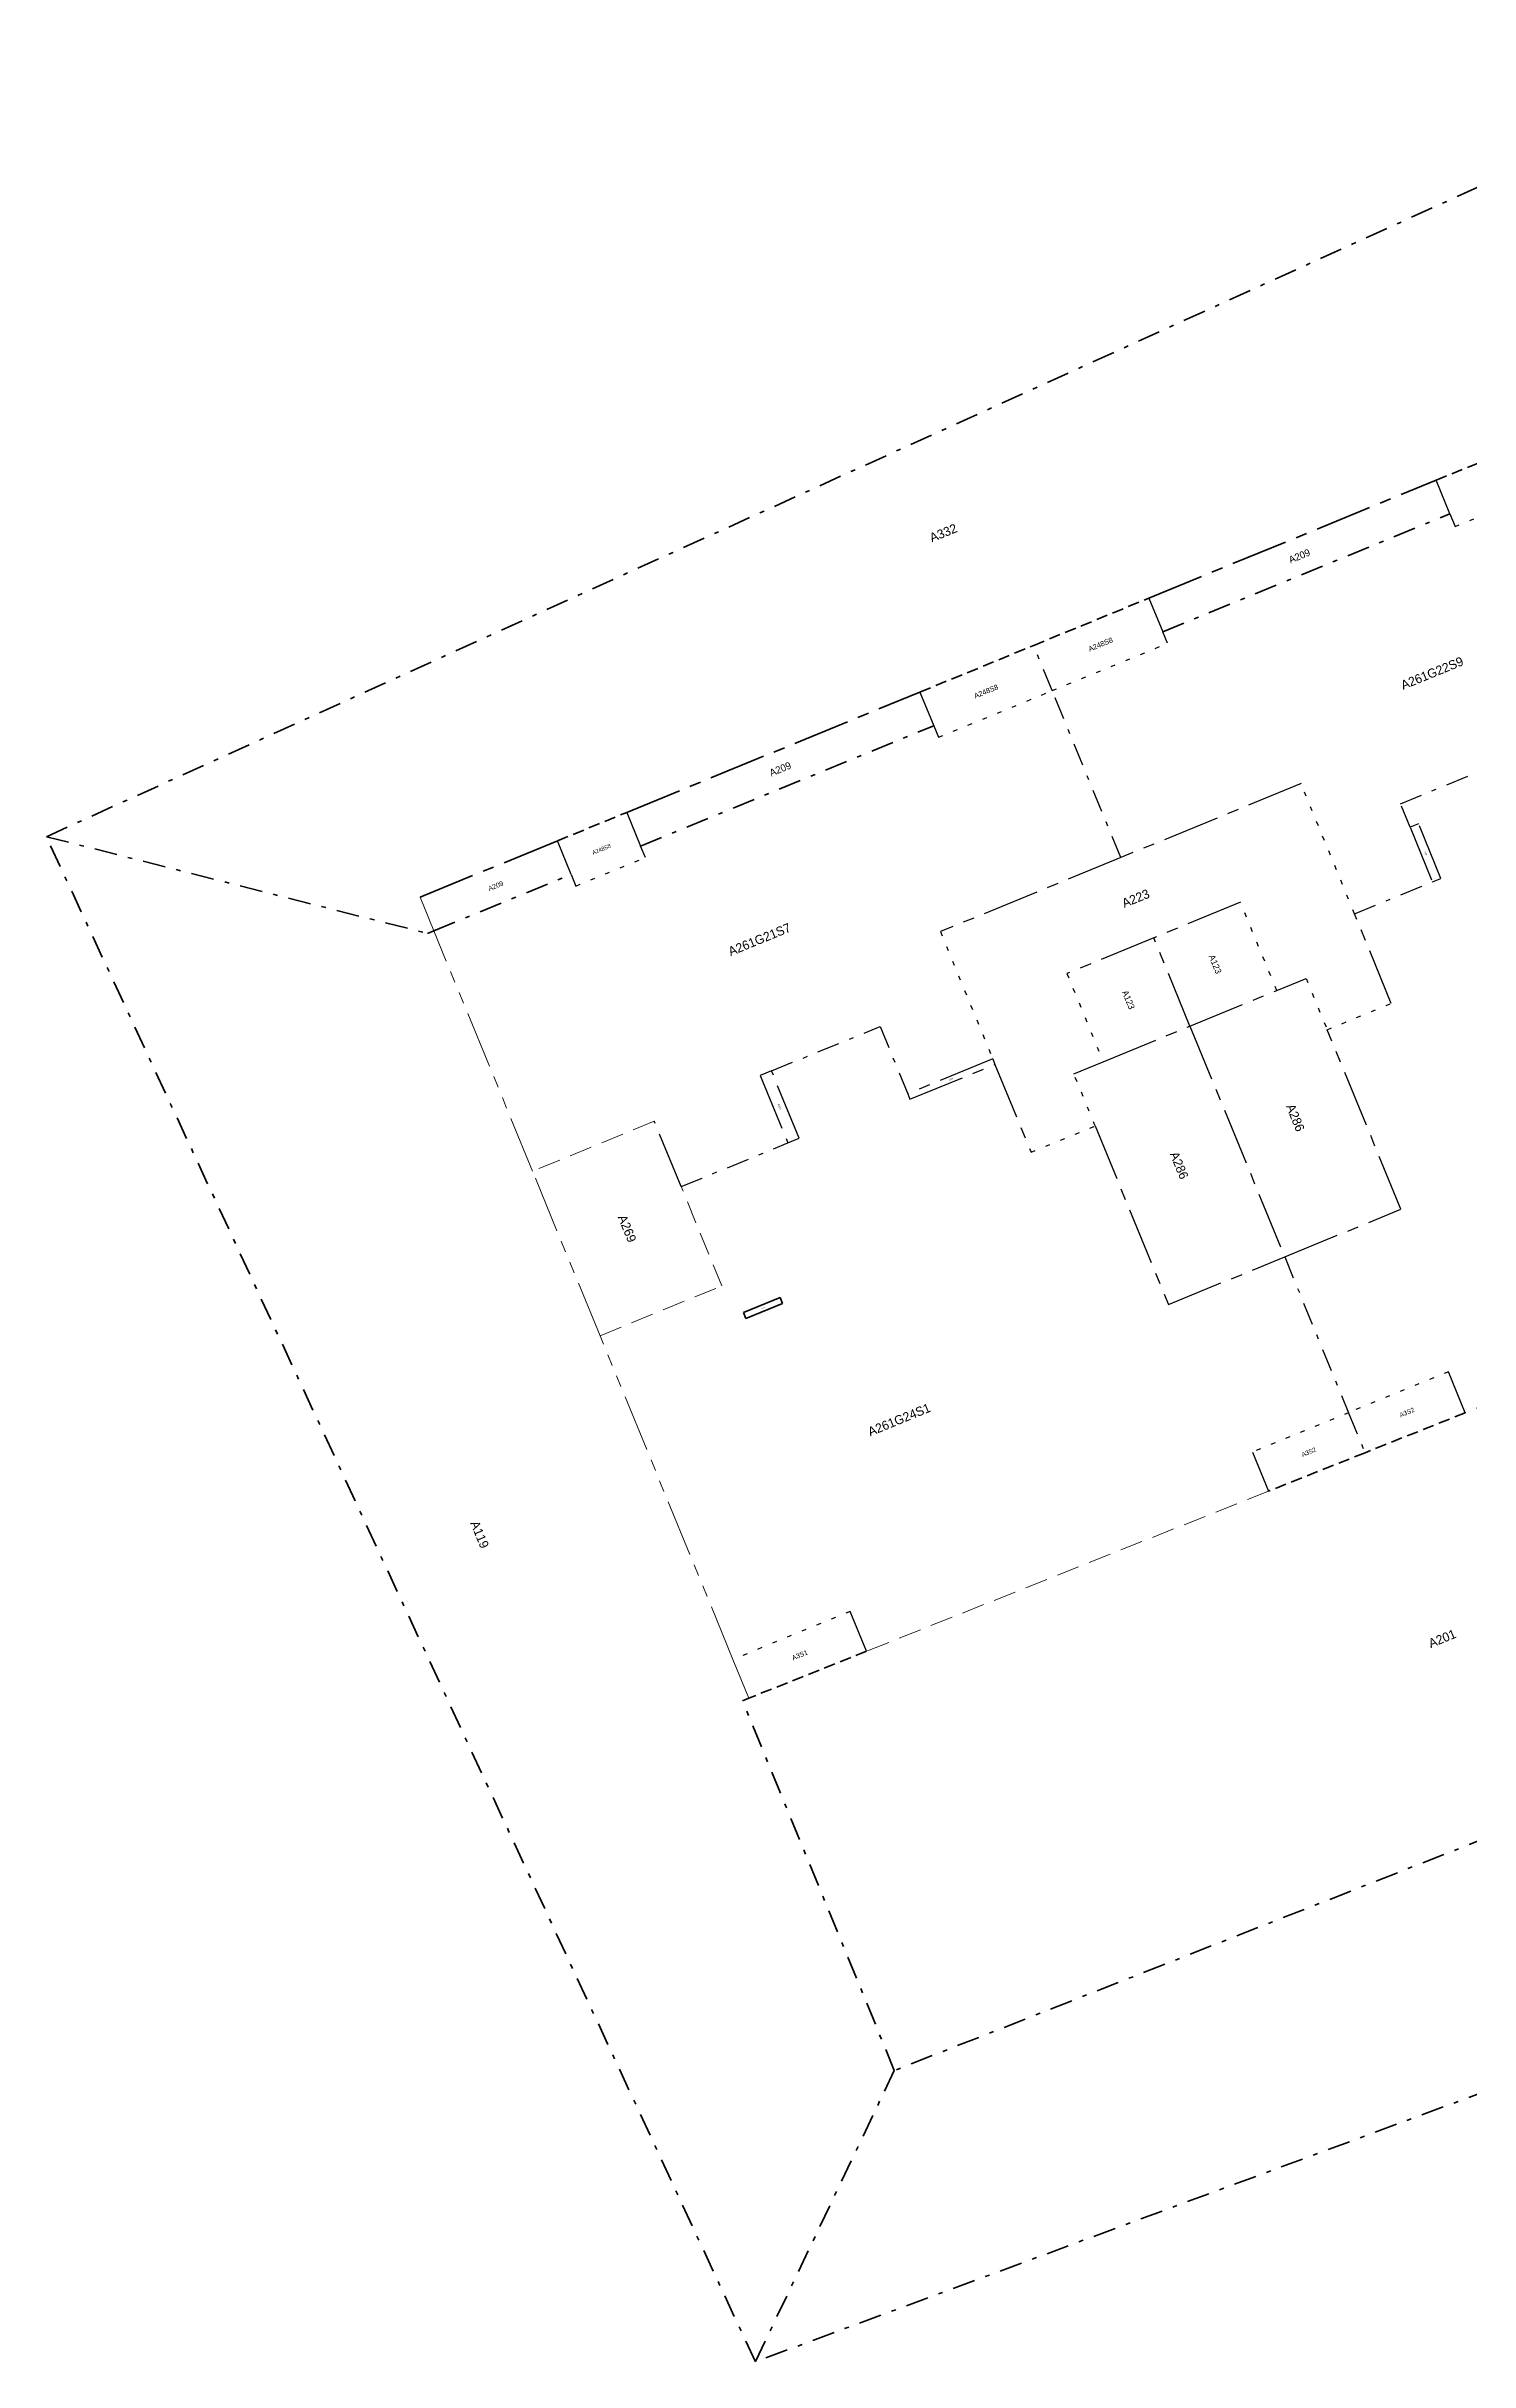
# Model space of a CAD drawing. Header units: millimetres. Extents: x 717.1 to 769.5, y 899.2 to 950.2.
# Drawn here: x 717.1 to 748.4, y 899.2 to 950.2 of the extents above; entities that cross this region are included whole.
import ezdxf
from ezdxf.enums import TextEntityAlignment as Align

# ---------------------------------------------------------------- set-up
doc = ezdxf.new("R2010")
doc.units = ezdxf.units.MM
for name, pattern in [('CENTER', [2, 1.25, -0.25, 0.25, -0.25]), ('DASHDOT', [1, 0.5, -0.25, 0, -0.25]), ('DASHED', [0.75, 0.5, -0.25]), ('DOT', [0.25, 0, -0.25]), ('HIDDEN', [0.375, 0.25, -0.125]), ('PHANTOM', [2.5, 1.25, -0.25, 0.25, -0.25, 0.25, -0.25])]:
    doc.linetypes.add(name, pattern=pattern)
doc.layers.add('3', color=7, linetype='Continuous', lineweight=0)
doc.layers.add('4', color=7, linetype='Continuous', lineweight=0)

msp = doc.modelspace()

# ---------------------------------------------------------------- linework, layer by layer
at = {"layer": '3', "color": 2, "linetype": 'DASHDOT', "lineweight": 50}
for p, q in [((717.105, 932.798), (755.452, 950.198)), ((717.105, 932.798), (725.497, 930.669)), ((732.713, 899.225), (717.105, 932.798)), ((725.497, 930.669), (725.636, 930.726)), ((763.223, 916.429), (735.771, 905.635)), ((732.43, 913.776), (732.569, 913.833)), ((735.771, 905.635), (732.43, 913.776)), ((769.515, 912.857), (732.713, 899.225)), ((735.771, 905.635), (732.713, 899.225))]:
    msp.add_line(p, q, dxfattribs=at)
at = {"layer": '3', "color": 2, "linetype": 'HIDDEN', "lineweight": 70}
for p, q in [((747.696, 940.644), (749.334, 941.316)), ((738.839, 937.009), (741.376, 938.05)), ((736.336, 935.982), (738.839, 937.009)), ((728.356, 932.707), (729.883, 933.333)), ((748.339, 920.117), (746.133, 919.236)), ((746.133, 919.236), (744.008, 918.391)), ((735.159, 914.864), (732.569, 913.833))]:
    msp.add_line(p, q, dxfattribs=at)
at = {"layer": '3', "color": 2, "linetype": 'CENTER', "lineweight": 70}
for p, q in [((741.376, 938.05), (747.696, 940.644)), ((729.883, 933.333), (736.336, 935.982)), ((725.332, 931.466), (728.356, 932.707))]:
    msp.add_line(p, q, dxfattribs=at)
at = {"layer": '3', "color": 2, "linetype": 'DASHDOT', "lineweight": 30}
for p, q in [((739.247, 936.014), (738.839, 937.009)), ((740.756, 932.337), (739.247, 936.014)), ((746.912, 933.523), (749.641, 934.643)), ((747.125, 933.005), (746.912, 933.523)), ((745.902, 931.098), (747.618, 931.802)), ((733.07, 927.641), (735.457, 928.62)), ((735.457, 928.62), (736.065, 927.14)), ((731.078, 925.094), (733.428, 926.058)), ((744.364, 923.547), (745.771, 920.118)), ((745.771, 920.118), (746.133, 919.236))]:
    msp.add_line(p, q, dxfattribs=at)
at = {"layer": '3', "color": 2, "linetype": 'CENTER', "lineweight": 30}
for p, q in [((744.725, 933.966), (740.756, 932.337)), ((747.31, 933.08), (747.125, 933.005)), ((747.125, 933.005), (747.618, 931.802)), ((747.803, 931.878), (747.31, 933.08)), ((740.756, 932.337), (736.787, 930.708)), ((747.618, 931.802), (747.803, 931.878)), ((743.392, 931.354), (741.481, 930.57)), ((746.711, 929.128), (745.902, 931.098)), ((741.481, 930.57), (739.571, 929.786)), ((742.279, 928.627), (741.481, 930.57)), ((742.279, 928.627), (744.189, 929.411)), ((744.189, 929.411), (744.837, 929.677)), ((740.368, 927.843), (742.279, 928.627)), ((742.279, 928.627), (744.364, 923.547)), ((746.921, 924.598), (745.3, 928.549)), ((737.936, 927.908), (736.065, 927.14)), ((736.115, 927.017), (737.987, 927.785)), ((737.936, 927.908), (737.987, 927.785)), ((737.987, 927.785), (738.781, 925.851)), ((739.721, 927.578), (740.368, 927.843)), ((733.07, 927.641), (732.821, 927.538)), ((732.821, 927.538), (733.428, 926.058)), ((733.678, 926.16), (733.07, 927.641)), ((736.065, 927.14), (736.115, 927.017)), ((731.078, 925.094), (730.487, 926.534)), ((740.191, 926.43), (741.805, 922.499)), ((733.428, 926.058), (733.678, 926.16)), ((744.364, 923.547), (746.921, 924.598)), ((741.805, 922.499), (744.364, 923.547))]:
    msp.add_line(p, q, dxfattribs=at)
at = {"layer": '3', "color": 2, "linetype": 'DOT', "lineweight": 30}
for p, q in [((745.902, 931.098), (744.725, 933.966)), ((744.189, 929.411), (743.392, 931.354)), ((736.787, 930.708), (737.936, 927.908)), ((739.571, 929.786), (740.368, 927.843)), ((744.837, 929.677), (745.3, 928.549)), ((745.3, 928.549), (746.711, 929.128)), ((740.191, 926.43), (739.721, 927.578)), ((738.781, 925.851), (740.191, 926.43))]:
    msp.add_line(p, q, dxfattribs=at)
at = {"layer": '3', "color": 2, "linetype": 'Continuous', "lineweight": 15}
msp.add_line((725.636, 930.726), (725.332, 931.466), dxfattribs=at)
at = {"layer": '3', "color": 2, "linetype": 'PHANTOM', "lineweight": 15}
for p, q in [((727.807, 925.435), (725.636, 930.726)), ((729.295, 921.81), (727.807, 925.435)), ((732.219, 914.684), (729.295, 921.81)), ((732.569, 913.833), (732.219, 914.684))]:
    msp.add_line(p, q, dxfattribs=at)
at = {"layer": '3', "color": 2, "linetype": 'DASHED', "lineweight": 15}
for p, q in [((730.487, 926.534), (727.807, 925.435)), ((731.974, 922.91), (731.078, 925.094)), ((757.406, 923.731), (748.339, 920.117)), ((729.295, 921.81), (731.974, 922.91)), ((744.008, 918.391), (735.159, 914.864))]:
    msp.add_line(p, q, dxfattribs=at)
at = {"layer": '4', "color": 6, "linetype": 'CENTER', "lineweight": 30}
for p, q in [((748, 939.904), (747.696, 940.644)), ((748, 939.904), (748.114, 939.627)), ((741.376, 938.05), (741.68, 937.31)), ((741.784, 937.055), (741.68, 937.31)), ((736.336, 935.982), (736.64, 935.242)), ((736.64, 935.242), (736.745, 934.987)), ((729.883, 933.333), (730.186, 932.593)), ((728.66, 931.967), (728.356, 932.707)), ((730.291, 932.338), (730.186, 932.593)), ((728.66, 931.967), (728.764, 931.712)), ((748.339, 920.117), (747.968, 921.02)), ((743.655, 919.25), (744.008, 918.391)), ((735.159, 914.864), (734.798, 915.743))]:
    msp.add_line(p, q, dxfattribs=at)
at = {"layer": '4', "color": 6, "linetype": 'DOT', "lineweight": 30}
for p, q in [((748.114, 939.627), (749.752, 940.299)), ((739.247, 936.014), (741.784, 937.055)), ((736.745, 934.987), (739.247, 936.014)), ((728.764, 931.712), (730.291, 932.338)), ((747.968, 921.02), (745.771, 920.118)), ((745.771, 920.118), (743.655, 919.25)), ((734.798, 915.743), (732.219, 914.684))]:
    msp.add_line(p, q, dxfattribs=at)
at = {"layer": '4', "color": 6, "linetype": 'DASHDOT', "lineweight": 50}
for p, q in [((741.68, 937.31), (748, 939.904)), ((730.186, 932.593), (736.64, 935.242)), ((725.636, 930.726), (728.66, 931.967))]:
    msp.add_line(p, q, dxfattribs=at)
at = {"layer": '4', "color": 6, "linetype": 'Continuous', "lineweight": 50}
for p, q in [((732.449, 922.324), (733.256, 922.656)), ((733.256, 922.656), (733.312, 922.521)), ((732.505, 922.19), (732.449, 922.324)), ((733.312, 922.521), (732.505, 922.19))]:
    msp.add_line(p, q, dxfattribs=at)

# ---------------------------------------------------------------- texts
at = {"layer": '3', "color": 2, "linetype": 'HIDDEN', "lineweight": 15}
msp.add_text('A332', height=0.2, rotation=22.3136, dxfattribs=at).set_placement((736.849, 939.487), align=Align.MIDDLE_CENTER)
at = {"layer": '3', "color": 2, "linetype": 'CENTER', "lineweight": 15}
for s, height, rotation, p in [('A261G22S9', 0.2, 22.3136, (747.608, 936.4)), ('A121', 0.034, 292.3136, (747.464, 932.441)), ('A223', 0.2, 22.3136, (741.084, 931.44)), ('A123', 0.1387, 292.3136, (742.835, 929.991)), ('A121', 0.034, 22.3136, (737.026, 927.462)), ('A121', 0.0437, 292.3136, (733.249, 926.849)), ('A286', 0.2, 292.3136, (744.6, 926.612)), ('A261G24S1', 0.2, 22.3136, (735.876, 919.964))]:
    msp.add_text(s, height=height, rotation=rotation, dxfattribs=at).set_placement(p, align=Align.MIDDLE_CENTER)
at = {"layer": '3', "color": 2, "linetype": 'PHANTOM', "lineweight": 15}
for s, rotation, p in [('A261G21S7', 22.3136, (732.803, 930.536)), ('A269', 292.3136, (729.891, 924.172))]:
    msp.add_text(s, height=0.2, rotation=rotation, dxfattribs=at).set_placement(p, align=Align.MIDDLE_CENTER)
at = {"layer": '3', "color": 2, "linetype": 'DOT', "lineweight": 15}
for s, height, p in [('A123', 0.1387, (740.925, 929.207)), ('A286', 0.2, (742.042, 925.563))]:
    msp.add_text(s, height=height, rotation=292.3136, dxfattribs=at).set_placement(p, align=Align.MIDDLE_CENTER)
at = {"layer": '3', "color": 2, "linetype": 'DASHDOT', "lineweight": 15}
for s, rotation, p in [('A119', 292.3136, (726.645, 917.436)), ('A201', 22.3136, (747.831, 915.146))]:
    msp.add_text(s, height=0.2, rotation=rotation, dxfattribs=at).set_placement(p, align=Align.MIDDLE_CENTER)
at = {"layer": '4', "color": 6, "linetype": 'CENTER', "lineweight": 15}
for s, height, p in [('A209', 0.1558, (744.688, 938.977)), ('A248S8', 0.1137, (737.792, 935.998)), ('A209', 0.1575, (733.261, 934.288)), ('A248S8', 0.0887, (729.324, 932.523)), ('A3S2', 0.0978, (744.894, 919.251))]:
    msp.add_text(s, height=height, rotation=22.3136, dxfattribs=at).set_placement(p, align=Align.MIDDLE_CENTER)
at = {"layer": '4', "color": 6, "linetype": 'DASHDOT', "lineweight": 15}
for s, height, p in [('A248S8', 0.1145, (740.312, 937.032)), ('A3S2', 0.1009, (747.055, 920.125))]:
    msp.add_text(s, height=height, rotation=22.3136, dxfattribs=at).set_placement(p, align=Align.MIDDLE_CENTER)
at = {"layer": '4', "color": 6, "linetype": 'Continuous', "lineweight": 15}
for s, height, p in [('A209', 0.1079, (726.996, 931.716)), ('A121', 0.024, (732.881, 922.423))]:
    msp.add_text(s, height=height, rotation=22.3136, dxfattribs=at).set_placement(p, align=Align.MIDDLE_CENTER)
at = {"layer": '4', "color": 6, "linetype": 'PHANTOM', "lineweight": 15}
msp.add_text('A3S1', height=0.1077, rotation=22.3136, dxfattribs=at).set_placement((733.689, 914.783), align=Align.MIDDLE_CENTER)

doc.saveas('drawing.dxf')
